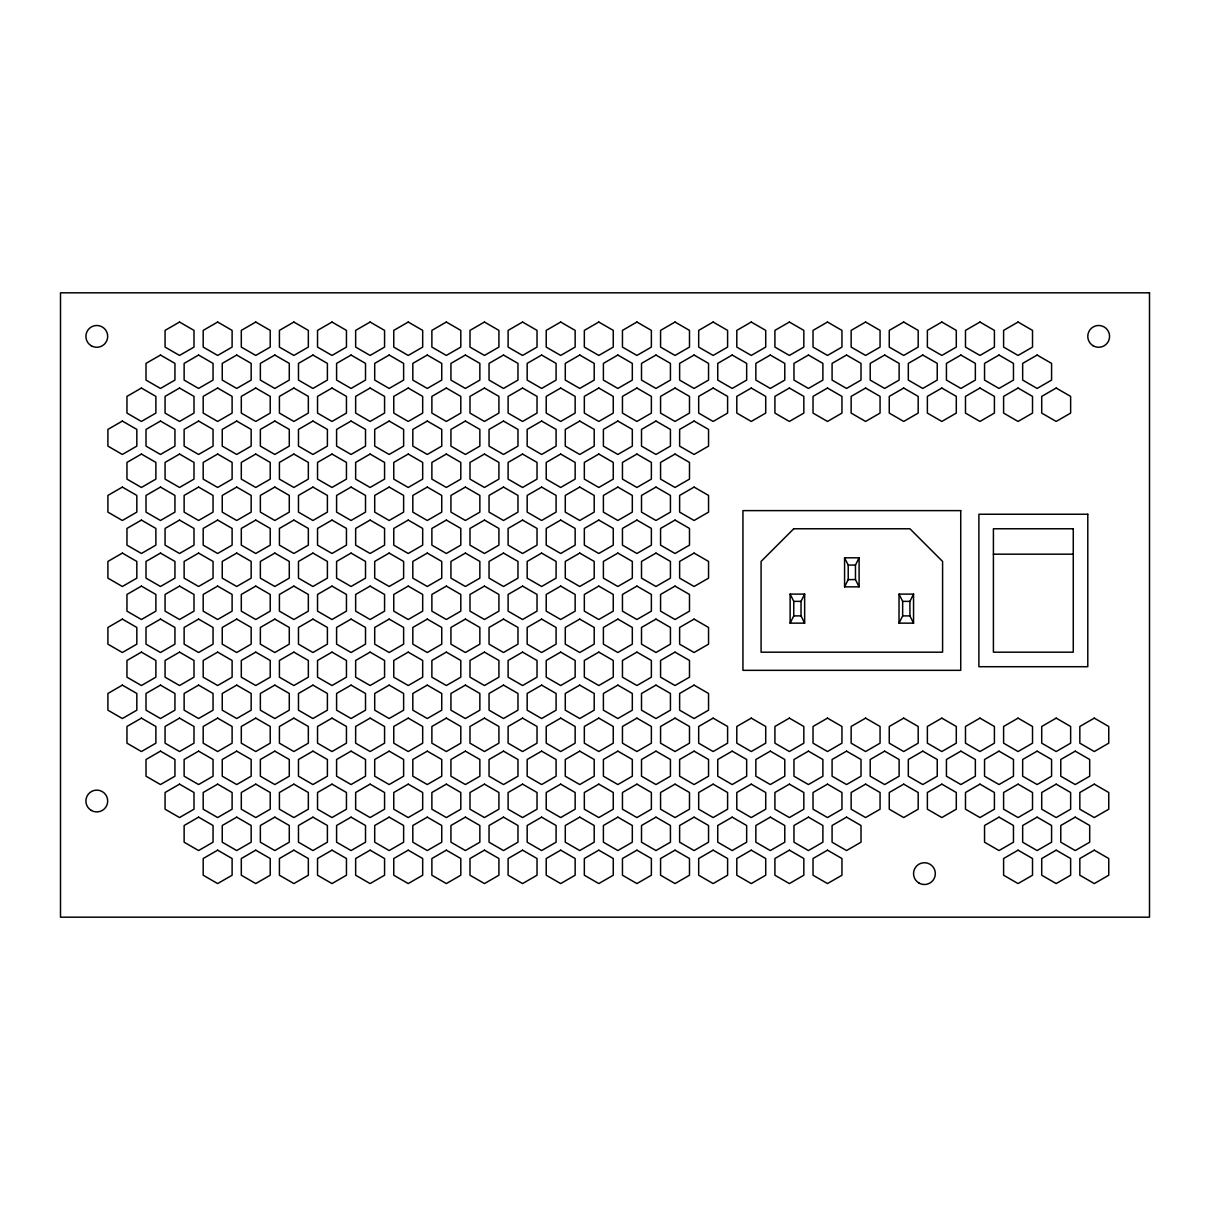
<?xml version="1.0" encoding="UTF-8"?>
<svg xmlns="http://www.w3.org/2000/svg" width="1210" height="1210" viewBox="0 0 1210 1210"><rect width="100%" height="100%" fill="white"/><g stroke="black" fill="none" stroke-linecap="round" stroke-linejoin="round"><path stroke-width="1.5" d="M790.13 623.15L793.76 615.89L793.76 601.37L790.13 594.11L804.65 594.11L804.65 623.15L790.13 623.15L790.13 594.11M804.65 623.15L801.02 615.89L801.02 601.37L804.65 594.11M844.58 586.85L848.21 579.59L848.21 565.07L844.58 557.81L859.1 557.81L859.1 586.85L844.58 586.85L844.58 557.81M859.1 586.85L855.47 579.59L855.47 565.07L859.1 557.81M899.03 623.15L902.66 615.89L902.66 601.37L899.03 594.11L913.55 594.11L913.55 623.15L899.03 623.15L899.03 594.11M913.55 623.15L909.92 615.89L909.92 601.37L913.55 594.11M993.41 554.18L1073.27 554.18M848.21 565.07L855.47 565.07M848.21 579.59L855.47 579.59M793.76 601.37L801.02 601.37M902.66 601.37L909.92 601.37M793.76 615.89L801.02 615.89M902.66 615.89L909.92 615.89M793.76 528.77L761.09 561.44L761.09 652.19L942.59 652.19L942.59 561.44L909.92 528.77L793.76 528.77M179.534 322.041L165.074 330.39L165.074 347.088L179.534 355.438L193.993 347.088L193.993 330.39L179.534 322.041M160.476 355.044L146.017 363.393L146.017 380.091L160.476 388.44L174.936 380.091L174.936 363.393L160.476 355.044M217.649 322.041L203.189 330.39L203.189 347.088L217.649 355.438L232.108 347.088L232.108 330.39L217.649 322.041M141.419 388.047L126.959 396.396L126.959 413.094L141.419 421.443L155.878 413.094L155.878 396.396L141.419 388.047M198.591 355.044L184.132 363.393L184.132 380.091L198.591 388.44L213.051 380.091L213.051 363.393L198.591 355.044M255.764 322.041L241.304 330.39L241.304 347.088L255.764 355.438L270.223 347.088L270.223 330.39L255.764 322.041M122.361 421.065L107.902 429.414L107.902 446.112L122.361 454.461L136.821 446.112L136.821 429.414L122.361 421.065M179.534 388.047L165.074 396.396L165.074 413.094L179.534 421.443L193.993 413.094L193.993 396.396L179.534 388.047M236.706 355.044L222.247 363.393L222.247 380.091L236.706 388.44L251.166 380.091L251.166 363.393L236.706 355.044M293.879 322.041L279.419 330.39L279.419 347.088L293.879 355.438L308.338 347.088L308.338 330.39L293.879 322.041M160.476 421.065L146.017 429.414L146.017 446.112L160.476 454.461L174.936 446.112L174.936 429.414L160.476 421.065M217.649 388.047L203.189 396.396L203.189 413.094L217.649 421.443L232.108 413.094L232.108 396.396L217.649 388.047M274.821 355.044L260.362 363.393L260.362 380.091L274.821 388.44L289.281 380.091L289.281 363.393L274.821 355.044M331.994 322.041L317.534 330.39L317.534 347.088L331.994 355.438L346.453 347.088L346.453 330.39L331.994 322.041M141.419 454.068L126.959 462.417L126.959 479.115L141.419 487.464L155.878 479.115L155.878 462.417L141.419 454.068M198.591 421.065L184.132 429.414L184.132 446.112L198.591 454.461L213.051 446.112L213.051 429.414L198.591 421.065M255.764 388.047L241.304 396.396L241.304 413.094L255.764 421.443L270.223 413.094L270.223 396.396L255.764 388.047M312.936 355.044L298.477 363.393L298.477 380.091L312.936 388.44L327.396 380.091L327.396 363.393L312.936 355.044M370.109 322.041L355.649 330.39L355.649 347.088L370.109 355.438L384.568 347.088L384.568 330.39L370.109 322.041M122.361 487.086L107.902 495.435L107.902 512.133L122.361 520.481L136.821 512.133L136.821 495.435L122.361 487.086M179.534 454.068L165.074 462.417L165.074 479.115L179.534 487.464L193.993 479.115L193.993 462.417L179.534 454.068M236.706 421.065L222.247 429.414L222.247 446.112L236.706 454.461L251.166 446.112L251.166 429.414L236.706 421.065M293.879 388.047L279.419 396.396L279.419 413.094L293.879 421.443L308.338 413.094L308.338 396.396L293.879 388.047M351.051 355.044L336.592 363.393L336.592 380.091L351.051 388.44L365.511 380.091L365.511 363.393L351.051 355.044M408.224 322.041L393.764 330.39L393.764 347.088L408.224 355.438L422.683 347.088L422.683 330.39L408.224 322.041M160.476 487.086L146.017 495.435L146.017 512.133L160.476 520.481L174.936 512.133L174.936 495.435L160.476 487.086M217.649 454.068L203.189 462.417L203.189 479.115L217.649 487.464L232.108 479.115L232.108 462.417L217.649 454.068M274.821 421.065L260.362 429.414L260.362 446.112L274.821 454.461L289.281 446.112L289.281 429.414L274.821 421.065M331.994 388.047L317.534 396.396L317.534 413.094L331.994 421.443L346.453 413.094L346.453 396.396L331.994 388.047M389.166 355.044L374.707 363.393L374.707 380.091L389.166 388.44L403.626 380.091L403.626 363.393L389.166 355.044M446.339 322.041L431.879 330.39L431.879 347.088L446.339 355.438L460.798 347.088L460.798 330.39L446.339 322.041M141.419 520.088L126.959 528.437L126.959 545.135L141.419 553.484L155.878 545.135L155.878 528.437L141.419 520.088M198.591 487.086L184.132 495.435L184.132 512.133L198.591 520.481L213.051 512.133L213.051 495.435L198.591 487.086M255.764 454.068L241.304 462.417L241.304 479.115L255.764 487.464L270.223 479.115L270.223 462.417L255.764 454.068M312.936 421.065L298.477 429.414L298.477 446.112L312.936 454.461L327.396 446.112L327.396 429.414L312.936 421.065M370.109 388.047L355.649 396.396L355.649 413.094L370.109 421.443L384.568 413.094L384.568 396.396L370.109 388.047M427.281 355.044L412.822 363.393L412.822 380.091L427.281 388.44L441.741 380.091L441.741 363.393L427.281 355.044M484.454 322.041L469.994 330.39L469.994 347.088L484.454 355.438L498.913 347.088L498.913 330.39L484.454 322.041M122.361 553.091L107.902 561.44L107.902 578.138L122.361 586.487L136.821 578.138L136.821 561.44L122.361 553.091M179.534 520.088L165.074 528.437L165.074 545.135L179.534 553.484L193.993 545.135L193.993 528.437L179.534 520.088M236.706 487.086L222.247 495.435L222.247 512.133L236.706 520.481L251.166 512.133L251.166 495.435L236.706 487.086M293.879 454.068L279.419 462.417L279.419 479.115L293.879 487.464L308.338 479.115L308.338 462.417L293.879 454.068M351.051 421.065L336.592 429.414L336.592 446.112L351.051 454.461L365.511 446.112L365.511 429.414L351.051 421.065M408.224 388.047L393.764 396.396L393.764 413.094L408.224 421.443L422.683 413.094L422.683 396.396L408.224 388.047M465.396 355.044L450.937 363.393L450.937 380.091L465.396 388.44L479.856 380.091L479.856 363.393L465.396 355.044M522.569 322.041L508.109 330.39L508.109 347.088L522.569 355.438L537.028 347.088L537.028 330.39L522.569 322.041M160.476 553.091L146.017 561.44L146.017 578.138L160.476 586.487L174.936 578.138L174.936 561.44L160.476 553.091M217.649 520.088L203.189 528.437L203.189 545.135L217.649 553.484L232.108 545.135L232.108 528.437L217.649 520.088M274.821 487.086L260.362 495.435L260.362 512.133L274.821 520.481L289.281 512.133L289.281 495.435L274.821 487.086M331.994 454.068L317.534 462.417L317.534 479.115L331.994 487.464L346.453 479.115L346.453 462.417L331.994 454.068M389.166 421.065L374.707 429.414L374.707 446.112L389.166 454.461L403.626 446.112L403.626 429.414L389.166 421.065M446.339 388.047L431.879 396.396L431.879 413.094L446.339 421.443L460.798 413.094L460.798 396.396L446.339 388.047M503.511 355.044L489.052 363.393L489.052 380.091L503.511 388.44L517.971 380.091L517.971 363.393L503.511 355.044M560.684 322.041L546.224 330.39L546.224 347.088L560.684 355.438L575.143 347.088L575.143 330.39L560.684 322.041M141.419 586.109L126.959 594.458L126.959 611.156L141.419 619.505L155.878 611.156L155.878 594.458L141.419 586.109M198.591 553.091L184.132 561.44L184.132 578.138L198.591 586.487L213.051 578.138L213.051 561.44L198.591 553.091M255.764 520.088L241.304 528.437L241.304 545.135L255.764 553.484L270.223 545.135L270.223 528.437L255.764 520.088M312.936 487.086L298.477 495.435L298.477 512.133L312.936 520.481L327.396 512.133L327.396 495.435L312.936 487.086M370.109 454.068L355.649 462.417L355.649 479.115L370.109 487.464L384.568 479.115L384.568 462.417L370.109 454.068M427.281 421.065L412.822 429.414L412.822 446.112L427.281 454.461L441.741 446.112L441.741 429.414L427.281 421.065M484.454 388.047L469.994 396.396L469.994 413.094L484.454 421.443L498.913 413.094L498.913 396.396L484.454 388.047M541.626 355.044L527.167 363.393L527.167 380.091L541.626 388.44L556.086 380.091L556.086 363.393L541.626 355.044M598.799 322.041L584.339 330.39L584.339 347.088L598.799 355.438L613.258 347.088L613.258 330.39L598.799 322.041M122.361 619.112L107.902 627.461L107.902 644.159L122.361 652.508L136.821 644.159L136.821 627.461L122.361 619.112M179.534 586.109L165.074 594.458L165.074 611.156L179.534 619.505L193.993 611.156L193.993 594.458L179.534 586.109M236.706 553.091L222.247 561.44L222.247 578.138L236.706 586.487L251.166 578.138L251.166 561.44L236.706 553.091M293.879 520.088L279.419 528.437L279.419 545.135L293.879 553.484L308.338 545.135L308.338 528.437L293.879 520.088M351.051 487.086L336.592 495.435L336.592 512.133L351.051 520.481L365.511 512.133L365.511 495.435L351.051 487.086M408.224 454.068L393.764 462.417L393.764 479.115L408.224 487.464L422.683 479.115L422.683 462.417L408.224 454.068M465.396 421.065L450.937 429.414L450.937 446.112L465.396 454.461L479.856 446.112L479.856 429.414L465.396 421.065M522.569 388.047L508.109 396.396L508.109 413.094L522.569 421.443L537.028 413.094L537.028 396.396L522.569 388.047M579.741 355.044L565.282 363.393L565.282 380.091L579.741 388.44L594.201 380.091L594.201 363.393L579.741 355.044M636.914 322.041L622.454 330.39L622.454 347.088L636.914 355.438L651.373 347.088L651.373 330.39L636.914 322.041M160.476 619.112L146.017 627.461L146.017 644.159L160.476 652.508L174.936 644.159L174.936 627.461L160.476 619.112M217.649 586.109L203.189 594.458L203.189 611.156L217.649 619.505L232.108 611.156L232.108 594.458L217.649 586.109M274.821 553.091L260.362 561.44L260.362 578.138L274.821 586.487L289.281 578.138L289.281 561.44L274.821 553.091M331.994 520.088L317.534 528.437L317.534 545.135L331.994 553.484L346.453 545.135L346.453 528.437L331.994 520.088M389.166 487.086L374.707 495.435L374.707 512.133L389.166 520.481L403.626 512.133L403.626 495.435L389.166 487.086M446.339 454.068L431.879 462.417L431.879 479.115L446.339 487.464L460.798 479.115L460.798 462.417L446.339 454.068M503.511 421.065L489.052 429.414L489.052 446.112L503.511 454.461L517.971 446.112L517.971 429.414L503.511 421.065M560.684 388.047L546.224 396.396L546.224 413.094L560.684 421.443L575.143 413.094L575.143 396.396L560.684 388.047M617.856 355.044L603.397 363.393L603.397 380.091L617.856 388.44L632.316 380.091L632.316 363.393L617.856 355.044M675.029 322.041L660.569 330.39L660.569 347.088L675.029 355.438L689.488 347.088L689.488 330.39L675.029 322.041M141.419 652.13L126.959 660.478L126.959 677.177L141.419 685.525L155.878 677.177L155.878 660.478L141.419 652.13M198.591 619.112L184.132 627.461L184.132 644.159L198.591 652.508L213.051 644.159L213.051 627.461L198.591 619.112M255.764 586.109L241.304 594.458L241.304 611.156L255.764 619.505L270.223 611.156L270.223 594.458L255.764 586.109M312.936 553.091L298.477 561.44L298.477 578.138L312.936 586.487L327.396 578.138L327.396 561.44L312.936 553.091M370.109 520.088L355.649 528.437L355.649 545.135L370.109 553.484L384.568 545.135L384.568 528.437L370.109 520.088M427.281 487.086L412.822 495.435L412.822 512.133L427.281 520.481L441.741 512.133L441.741 495.435L427.281 487.086M484.454 454.068L469.994 462.417L469.994 479.115L484.454 487.464L498.913 479.115L498.913 462.417L484.454 454.068M541.626 421.065L527.167 429.414L527.167 446.112L541.626 454.461L556.086 446.112L556.086 429.414L541.626 421.065M598.799 388.047L584.339 396.396L584.339 413.094L598.799 421.443L613.258 413.094L613.258 396.396L598.799 388.047M655.971 355.044L641.512 363.393L641.512 380.091L655.971 388.44L670.431 380.091L670.431 363.393L655.971 355.044M713.144 322.041L698.684 330.39L698.684 347.088L713.144 355.438L727.603 347.088L727.603 330.39L713.144 322.041M122.361 685.132L107.902 693.481L107.902 710.179L122.361 718.528L136.821 710.179L136.821 693.481L122.361 685.132M179.534 652.13L165.074 660.478L165.074 677.177L179.534 685.525L193.993 677.177L193.993 660.478L179.534 652.13M236.706 619.112L222.247 627.461L222.247 644.159L236.706 652.508L251.166 644.159L251.166 627.461L236.706 619.112M293.879 586.109L279.419 594.458L279.419 611.156L293.879 619.505L308.338 611.156L308.338 594.458L293.879 586.109M351.051 553.091L336.592 561.44L336.592 578.138L351.051 586.487L365.511 578.138L365.511 561.44L351.051 553.091M408.224 520.088L393.764 528.437L393.764 545.135L408.224 553.484L422.683 545.135L422.683 528.437L408.224 520.088M465.396 487.086L450.937 495.435L450.937 512.133L465.396 520.481L479.856 512.133L479.856 495.435L465.396 487.086M522.569 454.068L508.109 462.417L508.109 479.115L522.569 487.464L537.028 479.115L537.028 462.417L522.569 454.068M579.741 421.065L565.282 429.414L565.282 446.112L579.741 454.461L594.201 446.112L594.201 429.414L579.741 421.065M636.914 388.047L622.454 396.396L622.454 413.094L636.914 421.443L651.373 413.094L651.373 396.396L636.914 388.047M694.086 355.044L679.627 363.393L679.627 380.091L694.086 388.44L708.546 380.091L708.546 363.393L694.086 355.044M751.259 322.041L736.799 330.39L736.799 347.088L751.259 355.438L765.718 347.088L765.718 330.39L751.259 322.041M160.476 685.132L146.017 693.481L146.017 710.179L160.476 718.528L174.936 710.179L174.936 693.481L160.476 685.132M217.649 652.13L203.189 660.478L203.189 677.177L217.649 685.525L232.108 677.177L232.108 660.478L217.649 652.13M274.821 619.112L260.362 627.461L260.362 644.159L274.821 652.508L289.281 644.159L289.281 627.461L274.821 619.112M331.994 586.109L317.534 594.458L317.534 611.156L331.994 619.505L346.453 611.156L346.453 594.458L331.994 586.109M389.166 553.091L374.707 561.44L374.707 578.138L389.166 586.487L403.626 578.138L403.626 561.44L389.166 553.091M446.339 520.088L431.879 528.437L431.879 545.135L446.339 553.484L460.798 545.135L460.798 528.437L446.339 520.088M503.511 487.086L489.052 495.435L489.052 512.133L503.511 520.481L517.971 512.133L517.971 495.435L503.511 487.086M560.684 454.068L546.224 462.417L546.224 479.115L560.684 487.464L575.143 479.115L575.143 462.417L560.684 454.068M617.856 421.065L603.397 429.414L603.397 446.112L617.856 454.461L632.316 446.112L632.316 429.414L617.856 421.065M675.029 388.047L660.569 396.396L660.569 413.094L675.029 421.443L689.488 413.094L689.488 396.396L675.029 388.047M732.201 355.044L717.742 363.393L717.742 380.091L732.201 388.44L746.661 380.091L746.661 363.393L732.201 355.044M789.374 322.041L774.914 330.39L774.914 347.088L789.374 355.438L803.833 347.088L803.833 330.39L789.374 322.041M141.419 718.135L126.959 726.484L126.959 743.182L141.419 751.531L155.878 743.182L155.878 726.484L141.419 718.135M198.591 685.132L184.132 693.481L184.132 710.179L198.591 718.528L213.051 710.179L213.051 693.481L198.591 685.132M255.764 652.13L241.304 660.478L241.304 677.177L255.764 685.525L270.223 677.177L270.223 660.478L255.764 652.13M312.936 619.112L298.477 627.461L298.477 644.159L312.936 652.508L327.396 644.159L327.396 627.461L312.936 619.112M370.109 586.109L355.649 594.458L355.649 611.156L370.109 619.505L384.568 611.156L384.568 594.458L370.109 586.109M427.281 553.091L412.822 561.44L412.822 578.138L427.281 586.487L441.741 578.138L441.741 561.44L427.281 553.091M484.454 520.088L469.994 528.437L469.994 545.135L484.454 553.484L498.913 545.135L498.913 528.437L484.454 520.088M541.626 487.086L527.167 495.435L527.167 512.133L541.626 520.481L556.086 512.133L556.086 495.435L541.626 487.086M598.799 454.068L584.339 462.417L584.339 479.115L598.799 487.464L613.258 479.115L613.258 462.417L598.799 454.068M655.971 421.065L641.512 429.414L641.512 446.112L655.971 454.461L670.431 446.112L670.431 429.414L655.971 421.065M713.144 388.047L698.684 396.396L698.684 413.094L713.144 421.443L727.603 413.094L727.603 396.396L713.144 388.047M770.316 355.044L755.857 363.393L755.857 380.091L770.316 388.44L784.776 380.091L784.776 363.393L770.316 355.044M827.489 322.041L813.029 330.39L813.029 347.088L827.489 355.438L841.948 347.088L841.948 330.39L827.489 322.041M179.534 718.135L165.074 726.484L165.074 743.182L179.534 751.531L193.993 743.182L193.993 726.484L179.534 718.135M236.706 685.132L222.247 693.481L222.247 710.179L236.706 718.528L251.166 710.179L251.166 693.481L236.706 685.132M293.879 652.13L279.419 660.478L279.419 677.177L293.879 685.525L308.338 677.177L308.338 660.478L293.879 652.13M351.051 619.112L336.592 627.461L336.592 644.159L351.051 652.508L365.511 644.159L365.511 627.461L351.051 619.112M408.224 586.109L393.764 594.458L393.764 611.156L408.224 619.505L422.683 611.156L422.683 594.458L408.224 586.109M465.396 553.091L450.937 561.44L450.937 578.138L465.396 586.487L479.856 578.138L479.856 561.44L465.396 553.091M522.569 520.088L508.109 528.437L508.109 545.135L522.569 553.484L537.028 545.135L537.028 528.437L522.569 520.088M579.741 487.086L565.282 495.435L565.282 512.133L579.741 520.481L594.201 512.133L594.201 495.435L579.741 487.086M636.914 454.068L622.454 462.417L622.454 479.115L636.914 487.464L651.373 479.115L651.373 462.417L636.914 454.068M694.086 421.065L679.627 429.414L679.627 446.112L694.086 454.461L708.546 446.112L708.546 429.414L694.086 421.065M751.259 388.047L736.799 396.396L736.799 413.094L751.259 421.443L765.718 413.094L765.718 396.396L751.259 388.047M808.431 355.044L793.972 363.393L793.972 380.091L808.431 388.44L822.891 380.091L822.891 363.393L808.431 355.044M865.604 322.041L851.144 330.39L851.144 347.088L865.604 355.438L880.063 347.088L880.063 330.39L865.604 322.041M160.476 751.153L146.017 759.502L146.017 776.2L160.476 784.549L174.936 776.2L174.936 759.502L160.476 751.153M217.649 718.135L203.189 726.484L203.189 743.182L217.649 751.531L232.108 743.182L232.108 726.484L217.649 718.135M274.821 685.132L260.362 693.481L260.362 710.179L274.821 718.528L289.281 710.179L289.281 693.481L274.821 685.132M331.994 652.13L317.534 660.478L317.534 677.177L331.994 685.525L346.453 677.177L346.453 660.478L331.994 652.13M389.166 619.112L374.707 627.461L374.707 644.159L389.166 652.508L403.626 644.159L403.626 627.461L389.166 619.112M446.339 586.109L431.879 594.458L431.879 611.156L446.339 619.505L460.798 611.156L460.798 594.458L446.339 586.109M503.511 553.091L489.052 561.44L489.052 578.138L503.511 586.487L517.971 578.138L517.971 561.44L503.511 553.091M560.684 520.088L546.224 528.437L546.224 545.135L560.684 553.484L575.143 545.135L575.143 528.437L560.684 520.088M617.856 487.086L603.397 495.435L603.397 512.133L617.856 520.481L632.316 512.133L632.316 495.435L617.856 487.086M675.029 454.068L660.569 462.417L660.569 479.115L675.029 487.464L689.488 479.115L689.488 462.417L675.029 454.068M789.374 388.047L774.914 396.396L774.914 413.094L789.374 421.443L803.833 413.094L803.833 396.396L789.374 388.047M846.546 355.044L832.087 363.393L832.087 380.091L846.546 388.44L861.006 380.091L861.006 363.393L846.546 355.044M903.719 322.041L889.259 330.39L889.259 347.088L903.719 355.438L918.178 347.088L918.178 330.39L903.719 322.041M198.591 751.153L184.132 759.502L184.132 776.2L198.591 784.549L213.051 776.2L213.051 759.502L198.591 751.153M255.764 718.135L241.304 726.484L241.304 743.182L255.764 751.531L270.223 743.182L270.223 726.484L255.764 718.135M312.936 685.132L298.477 693.481L298.477 710.179L312.936 718.528L327.396 710.179L327.396 693.481L312.936 685.132M370.109 652.13L355.649 660.478L355.649 677.177L370.109 685.525L384.568 677.177L384.568 660.478L370.109 652.13M427.281 619.112L412.822 627.461L412.822 644.159L427.281 652.508L441.741 644.159L441.741 627.461L427.281 619.112M484.454 586.109L469.994 594.458L469.994 611.156L484.454 619.505L498.913 611.156L498.913 594.458L484.454 586.109M541.626 553.091L527.167 561.44L527.167 578.138L541.626 586.487L556.086 578.138L556.086 561.44L541.626 553.091M598.799 520.088L584.339 528.437L584.339 545.135L598.799 553.484L613.258 545.135L613.258 528.437L598.799 520.088M655.971 487.086L641.512 495.435L641.512 512.133L655.971 520.481L670.431 512.133L670.431 495.435L655.971 487.086M827.489 388.047L813.029 396.396L813.029 413.094L827.489 421.443L841.948 413.094L841.948 396.396L827.489 388.047M884.661 355.044L870.202 363.393L870.202 380.091L884.661 388.44L899.121 380.091L899.121 363.393L884.661 355.044M941.834 322.041L927.374 330.39L927.374 347.088L941.834 355.438L956.293 347.088L956.293 330.39L941.834 322.041M179.534 784.156L165.074 792.505L165.074 809.203L179.534 817.552L193.993 809.203L193.993 792.505L179.534 784.156M236.706 751.153L222.247 759.502L222.247 776.2L236.706 784.549L251.166 776.2L251.166 759.502L236.706 751.153M293.879 718.135L279.419 726.484L279.419 743.182L293.879 751.531L308.338 743.182L308.338 726.484L293.879 718.135M351.051 685.132L336.592 693.481L336.592 710.179L351.051 718.528L365.511 710.179L365.511 693.481L351.051 685.132M408.224 652.13L393.764 660.478L393.764 677.177L408.224 685.525L422.683 677.177L422.683 660.478L408.224 652.13M465.396 619.112L450.937 627.461L450.937 644.159L465.396 652.508L479.856 644.159L479.856 627.461L465.396 619.112M522.569 586.109L508.109 594.458L508.109 611.156L522.569 619.505L537.028 611.156L537.028 594.458L522.569 586.109M579.741 553.091L565.282 561.44L565.282 578.138L579.741 586.487L594.201 578.138L594.201 561.44L579.741 553.091M636.914 520.088L622.454 528.437L622.454 545.135L636.914 553.484L651.373 545.135L651.373 528.437L636.914 520.088M694.086 487.086L679.627 495.435L679.627 512.133L694.086 520.481L708.546 512.133L708.546 495.435L694.086 487.086M865.604 388.047L851.144 396.396L851.144 413.094L865.604 421.443L880.063 413.094L880.063 396.396L865.604 388.047M922.776 355.044L908.317 363.393L908.317 380.091L922.776 388.44L937.236 380.091L937.236 363.393L922.776 355.044M979.949 322.041L965.489 330.39L965.489 347.088L979.949 355.438L994.408 347.088L994.408 330.39L979.949 322.041M217.649 784.156L203.189 792.505L203.189 809.203L217.649 817.552L232.108 809.203L232.108 792.505L217.649 784.156M274.821 751.153L260.362 759.502L260.362 776.2L274.821 784.549L289.281 776.2L289.281 759.502L274.821 751.153M331.994 718.135L317.534 726.484L317.534 743.182L331.994 751.531L346.453 743.182L346.453 726.484L331.994 718.135M389.166 685.132L374.707 693.481L374.707 710.179L389.166 718.528L403.626 710.179L403.626 693.481L389.166 685.132M446.339 652.13L431.879 660.478L431.879 677.177L446.339 685.525L460.798 677.177L460.798 660.478L446.339 652.13M503.511 619.112L489.052 627.461L489.052 644.159L503.511 652.508L517.971 644.159L517.971 627.461L503.511 619.112M560.684 586.109L546.224 594.458L546.224 611.156L560.684 619.505L575.143 611.156L575.143 594.458L560.684 586.109M617.856 553.091L603.397 561.44L603.397 578.138L617.856 586.487L632.316 578.138L632.316 561.44L617.856 553.091M675.029 520.088L660.569 528.437L660.569 545.135L675.029 553.484L689.488 545.135L689.488 528.437L675.029 520.088M903.719 388.047L889.259 396.396L889.259 413.094L903.719 421.443L918.178 413.094L918.178 396.396L903.719 388.047M960.891 355.044L946.432 363.393L946.432 380.091L960.891 388.44L975.351 380.091L975.351 363.393L960.891 355.044M1018.064 322.041L1003.604 330.39L1003.604 347.088L1018.064 355.438L1032.523 347.088L1032.523 330.39L1018.064 322.041M198.591 817.158L184.132 825.507L184.132 842.205L198.591 850.554L213.051 842.205L213.051 825.507L198.591 817.158M255.764 784.156L241.304 792.505L241.304 809.203L255.764 817.552L270.223 809.203L270.223 792.505L255.764 784.156M312.936 751.153L298.477 759.502L298.477 776.2L312.936 784.549L327.396 776.2L327.396 759.502L312.936 751.153M370.109 718.135L355.649 726.484L355.649 743.182L370.109 751.531L384.568 743.182L384.568 726.484L370.109 718.135M427.281 685.132L412.822 693.481L412.822 710.179L427.281 718.528L441.741 710.179L441.741 693.481L427.281 685.132M484.454 652.13L469.994 660.478L469.994 677.177L484.454 685.525L498.913 677.177L498.913 660.478L484.454 652.13M541.626 619.112L527.167 627.461L527.167 644.159L541.626 652.508L556.086 644.159L556.086 627.461L541.626 619.112M598.799 586.109L584.339 594.458L584.339 611.156L598.799 619.505L613.258 611.156L613.258 594.458L598.799 586.109M655.971 553.091L641.512 561.44L641.512 578.138L655.971 586.487L670.431 578.138L670.431 561.44L655.971 553.091M941.834 388.047L927.374 396.396L927.374 413.094L941.834 421.443L956.293 413.094L956.293 396.396L941.834 388.047M999.006 355.044L984.547 363.393L984.547 380.091L999.006 388.44L1013.466 380.091L1013.466 363.393L999.006 355.044M236.706 817.158L222.247 825.507L222.247 842.205L236.706 850.554L251.166 842.205L251.166 825.507L236.706 817.158M293.879 784.156L279.419 792.505L279.419 809.203L293.879 817.552L308.338 809.203L308.338 792.505L293.879 784.156M351.051 751.153L336.592 759.502L336.592 776.2L351.051 784.549L365.511 776.2L365.511 759.502L351.051 751.153M408.224 718.135L393.764 726.484L393.764 743.182L408.224 751.531L422.683 743.182L422.683 726.484L408.224 718.135M465.396 685.132L450.937 693.481L450.937 710.179L465.396 718.528L479.856 710.179L479.856 693.481L465.396 685.132M522.569 652.13L508.109 660.478L508.109 677.177L522.569 685.525L537.028 677.177L537.028 660.478L522.569 652.13M579.741 619.112L565.282 627.461L565.282 644.159L579.741 652.508L594.201 644.159L594.201 627.461L579.741 619.112M636.914 586.109L622.454 594.458L622.454 611.156L636.914 619.505L651.373 611.156L651.373 594.458L636.914 586.109M694.086 553.091L679.627 561.44L679.627 578.138L694.086 586.487L708.546 578.138L708.546 561.44L694.086 553.091M979.949 388.047L965.489 396.396L965.489 413.094L979.949 421.443L994.408 413.094L994.408 396.396L979.949 388.047M1037.121 355.044L1022.662 363.393L1022.662 380.091L1037.121 388.44L1051.581 380.091L1051.581 363.393L1037.121 355.044M217.649 850.176L203.189 858.525L203.189 875.223L217.649 883.572L232.108 875.223L232.108 858.525L217.649 850.176M274.821 817.158L260.362 825.507L260.362 842.205L274.821 850.554L289.281 842.205L289.281 825.507L274.821 817.158M331.994 784.156L317.534 792.505L317.534 809.203L331.994 817.552L346.453 809.203L346.453 792.505L331.994 784.156M389.166 751.153L374.707 759.502L374.707 776.2L389.166 784.549L403.626 776.2L403.626 759.502L389.166 751.153M446.339 718.135L431.879 726.484L431.879 743.182L446.339 751.531L460.798 743.182L460.798 726.484L446.339 718.135M503.511 685.132L489.052 693.481L489.052 710.179L503.511 718.528L517.971 710.179L517.971 693.481L503.511 685.132M560.684 652.13L546.224 660.478L546.224 677.177L560.684 685.525L575.143 677.177L575.143 660.478L560.684 652.13M617.856 619.112L603.397 627.461L603.397 644.159L617.856 652.508L632.316 644.159L632.316 627.461L617.856 619.112M675.029 586.109L660.569 594.458L660.569 611.156L675.029 619.505L689.488 611.156L689.488 594.458L675.029 586.109M1018.064 388.047L1003.604 396.396L1003.604 413.094L1018.064 421.443L1032.523 413.094L1032.523 396.396L1018.064 388.047M255.764 850.176L241.304 858.525L241.304 875.223L255.764 883.572L270.223 875.223L270.223 858.525L255.764 850.176M312.936 817.158L298.477 825.507L298.477 842.205L312.936 850.554L327.396 842.205L327.396 825.507L312.936 817.158M370.109 784.156L355.649 792.505L355.649 809.203L370.109 817.552L384.568 809.203L384.568 792.505L370.109 784.156M427.281 751.153L412.822 759.502L412.822 776.2L427.281 784.549L441.741 776.2L441.741 759.502L427.281 751.153M484.454 718.135L469.994 726.484L469.994 743.182L484.454 751.531L498.913 743.182L498.913 726.484L484.454 718.135M541.626 685.132L527.167 693.481L527.167 710.179L541.626 718.528L556.086 710.179L556.086 693.481L541.626 685.132M598.799 652.13L584.339 660.478L584.339 677.177L598.799 685.525L613.258 677.177L613.258 660.478L598.799 652.13M655.971 619.112L641.512 627.461L641.512 644.159L655.971 652.508L670.431 644.159L670.431 627.461L655.971 619.112M1056.179 388.047L1041.719 396.396L1041.719 413.094L1056.179 421.443L1070.638 413.094L1070.638 396.396L1056.179 388.047M293.879 850.176L279.419 858.525L279.419 875.223L293.879 883.572L308.338 875.223L308.338 858.525L293.879 850.176M351.051 817.158L336.592 825.507L336.592 842.205L351.051 850.554L365.511 842.205L365.511 825.507L351.051 817.158M408.224 784.156L393.764 792.505L393.764 809.203L408.224 817.552L422.683 809.203L422.683 792.505L408.224 784.156M465.396 751.153L450.937 759.502L450.937 776.2L465.396 784.549L479.856 776.2L479.856 759.502L465.396 751.153M522.569 718.135L508.109 726.484L508.109 743.182L522.569 751.531L537.028 743.182L537.028 726.484L522.569 718.135M579.741 685.132L565.282 693.481L565.282 710.179L579.741 718.528L594.201 710.179L594.201 693.481L579.741 685.132M636.914 652.13L622.454 660.478L622.454 677.177L636.914 685.525L651.373 677.177L651.373 660.478L636.914 652.13M694.086 619.112L679.627 627.461L679.627 644.159L694.086 652.508L708.546 644.159L708.546 627.461L694.086 619.112M331.994 850.176L317.534 858.525L317.534 875.223L331.994 883.572L346.453 875.223L346.453 858.525L331.994 850.176M389.166 817.158L374.707 825.507L374.707 842.205L389.166 850.554L403.626 842.205L403.626 825.507L389.166 817.158M446.339 784.156L431.879 792.505L431.879 809.203L446.339 817.552L460.798 809.203L460.798 792.505L446.339 784.156M503.511 751.153L489.052 759.502L489.052 776.2L503.511 784.549L517.971 776.2L517.971 759.502L503.511 751.153M560.684 718.135L546.224 726.484L546.224 743.182L560.684 751.531L575.143 743.182L575.143 726.484L560.684 718.135M617.856 685.132L603.397 693.481L603.397 710.179L617.856 718.528L632.316 710.179L632.316 693.481L617.856 685.132M675.029 652.13L660.569 660.478L660.569 677.177L675.029 685.525L689.488 677.177L689.488 660.478L675.029 652.13M370.109 850.176L355.649 858.525L355.649 875.223L370.109 883.572L384.568 875.223L384.568 858.525L370.109 850.176M427.281 817.158L412.822 825.507L412.822 842.205L427.281 850.554L441.741 842.205L441.741 825.507L427.281 817.158M484.454 784.156L469.994 792.505L469.994 809.203L484.454 817.552L498.913 809.203L498.913 792.505L484.454 784.156M541.626 751.153L527.167 759.502L527.167 776.2L541.626 784.549L556.086 776.2L556.086 759.502L541.626 751.153M598.799 718.135L584.339 726.484L584.339 743.182L598.799 751.531L613.258 743.182L613.258 726.484L598.799 718.135M655.971 685.132L641.512 693.481L641.512 710.179L655.971 718.528L670.431 710.179L670.431 693.481L655.971 685.132M408.224 850.176L393.764 858.525L393.764 875.223L408.224 883.572L422.683 875.223L422.683 858.525L408.224 850.176M465.396 817.158L450.937 825.507L450.937 842.205L465.396 850.554L479.856 842.205L479.856 825.507L465.396 817.158M522.569 784.156L508.109 792.505L508.109 809.203L522.569 817.552L537.028 809.203L537.028 792.505L522.569 784.156M579.741 751.153L565.282 759.502L565.282 776.2L579.741 784.549L594.201 776.2L594.201 759.502L579.741 751.153M636.914 718.135L622.454 726.484L622.454 743.182L636.914 751.531L651.373 743.182L651.373 726.484L636.914 718.135M694.086 685.132L679.627 693.481L679.627 710.179L694.086 718.528L708.546 710.179L708.546 693.481L694.086 685.132M446.339 850.176L431.879 858.525L431.879 875.223L446.339 883.572L460.798 875.223L460.798 858.525L446.339 850.176M503.511 817.158L489.052 825.507L489.052 842.205L503.511 850.554L517.971 842.205L517.971 825.507L503.511 817.158M560.684 784.156L546.224 792.505L546.224 809.203L560.684 817.552L575.143 809.203L575.143 792.505L560.684 784.156M617.856 751.153L603.397 759.502L603.397 776.2L617.856 784.549L632.316 776.2L632.316 759.502L617.856 751.153M675.029 718.135L660.569 726.484L660.569 743.182L675.029 751.531L689.488 743.182L689.488 726.484L675.029 718.135M484.454 850.176L469.994 858.525L469.994 875.223L484.454 883.572L498.913 875.223L498.913 858.525L484.454 850.176M541.626 817.158L527.167 825.507L527.167 842.205L541.626 850.554L556.086 842.205L556.086 825.507L541.626 817.158M598.799 784.156L584.339 792.505L584.339 809.203L598.799 817.552L613.258 809.203L613.258 792.505L598.799 784.156M655.971 751.153L641.512 759.502L641.512 776.2L655.971 784.549L670.431 776.2L670.431 759.502L655.971 751.153M713.144 718.135L698.684 726.484L698.684 743.182L713.144 751.531L727.603 743.182L727.603 726.484L713.144 718.135M522.569 850.176L508.109 858.525L508.109 875.223L522.569 883.572L537.028 875.223L537.028 858.525L522.569 850.176M579.741 817.158L565.282 825.507L565.282 842.205L579.741 850.554L594.201 842.205L594.201 825.507L579.741 817.158M636.914 784.156L622.454 792.505L622.454 809.203L636.914 817.552L651.373 809.203L651.373 792.505L636.914 784.156M694.086 751.153L679.627 759.502L679.627 776.2L694.086 784.549L708.546 776.2L708.546 759.502L694.086 751.153M751.259 718.135L736.799 726.484L736.799 743.182L751.259 751.531L765.718 743.182L765.718 726.484L751.259 718.135M560.684 850.176L546.224 858.525L546.224 875.223L560.684 883.572L575.143 875.223L575.143 858.525L560.684 850.176M617.856 817.158L603.397 825.507L603.397 842.205L617.856 850.554L632.316 842.205L632.316 825.507L617.856 817.158M675.029 784.156L660.569 792.505L660.569 809.203L675.029 817.552L689.488 809.203L689.488 792.505L675.029 784.156M732.201 751.153L717.742 759.502L717.742 776.2L732.201 784.549L746.661 776.2L746.661 759.502L732.201 751.153M789.374 718.135L774.914 726.484L774.914 743.182L789.374 751.531L803.833 743.182L803.833 726.484L789.374 718.135M598.799 850.176L584.339 858.525L584.339 875.223L598.799 883.572L613.258 875.223L613.258 858.525L598.799 850.176M655.971 817.158L641.512 825.507L641.512 842.205L655.971 850.554L670.431 842.205L670.431 825.507L655.971 817.158M713.144 784.156L698.684 792.505L698.684 809.203L713.144 817.552L727.603 809.203L727.603 792.505L713.144 784.156M770.316 751.153L755.857 759.502L755.857 776.2L770.316 784.549L784.776 776.2L784.776 759.502L770.316 751.153M827.489 718.135L813.029 726.484L813.029 743.182L827.489 751.531L841.948 743.182L841.948 726.484L827.489 718.135M636.914 850.176L622.454 858.525L622.454 875.223L636.914 883.572L651.373 875.223L651.373 858.525L636.914 850.176M694.086 817.158L679.627 825.507L679.627 842.205L694.086 850.554L708.546 842.205L708.546 825.507L694.086 817.158M751.259 784.156L736.799 792.505L736.799 809.203L751.259 817.552L765.718 809.203L765.718 792.505L751.259 784.156M808.431 751.153L793.972 759.502L793.972 776.2L808.431 784.549L822.891 776.2L822.891 759.502L808.431 751.153M865.604 718.135L851.144 726.484L851.144 743.182L865.604 751.531L880.063 743.182L880.063 726.484L865.604 718.135M675.029 850.176L660.569 858.525L660.569 875.223L675.029 883.572L689.488 875.223L689.488 858.525L675.029 850.176M732.201 817.158L717.742 825.507L717.742 842.205L732.201 850.554L746.661 842.205L746.661 825.507L732.201 817.158M789.374 784.156L774.914 792.505L774.914 809.203L789.374 817.552L803.833 809.203L803.833 792.505L789.374 784.156M846.546 751.153L832.087 759.502L832.087 776.2L846.546 784.549L861.006 776.2L861.006 759.502L846.546 751.153M903.719 718.135L889.259 726.484L889.259 743.182L903.719 751.531L918.178 743.182L918.178 726.484L903.719 718.135M713.144 850.176L698.684 858.525L698.684 875.223L713.144 883.572L727.603 875.223L727.603 858.525L713.144 850.176M770.316 817.158L755.857 825.507L755.857 842.205L770.316 850.554L784.776 842.205L784.776 825.507L770.316 817.158M827.489 784.156L813.029 792.505L813.029 809.203L827.489 817.552L841.948 809.203L841.948 792.505L827.489 784.156M884.661 751.153L870.202 759.502L870.202 776.2L884.661 784.549L899.121 776.2L899.121 759.502L884.661 751.153M941.834 718.135L927.374 726.484L927.374 743.182L941.834 751.531L956.293 743.182L956.293 726.484L941.834 718.135M751.259 850.176L736.799 858.525L736.799 875.223L751.259 883.572L765.718 875.223L765.718 858.525L751.259 850.176M808.431 817.158L793.972 825.507L793.972 842.205L808.431 850.554L822.891 842.205L822.891 825.507L808.431 817.158M865.604 784.156L851.144 792.505L851.144 809.203L865.604 817.552L880.063 809.203L880.063 792.505L865.604 784.156M922.776 751.153L908.317 759.502L908.317 776.2L922.776 784.549L937.236 776.2L937.236 759.502L922.776 751.153M979.949 718.135L965.489 726.484L965.489 743.182L979.949 751.531L994.408 743.182L994.408 726.484L979.949 718.135M789.374 850.176L774.914 858.525L774.914 875.223L789.374 883.572L803.833 875.223L803.833 858.525L789.374 850.176M846.546 817.158L832.087 825.507L832.087 842.205L846.546 850.554L861.006 842.205L861.006 825.507L846.546 817.158M903.719 784.156L889.259 792.505L889.259 809.203L903.719 817.552L918.178 809.203L918.178 792.505L903.719 784.156M960.891 751.153L946.432 759.502L946.432 776.2L960.891 784.549L975.351 776.2L975.351 759.502L960.891 751.153M1018.064 718.135L1003.604 726.484L1003.604 743.182L1018.064 751.531L1032.523 743.182L1032.523 726.484L1018.064 718.135M827.489 850.176L813.029 858.525L813.029 875.223L827.489 883.572L841.948 875.223L841.948 858.525L827.489 850.176M941.834 784.156L927.374 792.505L927.374 809.203L941.834 817.552L956.293 809.203L956.293 792.505L941.834 784.156M999.006 751.153L984.547 759.502L984.547 776.2L999.006 784.549L1013.466 776.2L1013.466 759.502L999.006 751.153M1056.179 718.135L1041.719 726.484L1041.719 743.182L1056.179 751.531L1070.638 743.182L1070.638 726.484L1056.179 718.135M979.949 784.156L965.489 792.505L965.489 809.203L979.949 817.552L994.408 809.203L994.408 792.505L979.949 784.156M1037.121 751.153L1022.662 759.502L1022.662 776.2L1037.121 784.549L1051.581 776.2L1051.581 759.502L1037.121 751.153M1094.294 718.135L1079.834 726.484L1079.834 743.182L1094.294 751.531L1108.753 743.182L1108.753 726.484L1094.294 718.135M1018.064 784.156L1003.604 792.505L1003.604 809.203L1018.064 817.552L1032.523 809.203L1032.523 792.505L1018.064 784.156M1075.236 751.153L1060.777 759.502L1060.777 776.2L1075.236 784.549L1089.696 776.2L1089.696 759.502L1075.236 751.153M999.006 817.158L984.547 825.507L984.547 842.205L999.006 850.554L1013.466 842.205L1013.466 825.507L999.006 817.158M1056.179 784.156L1041.719 792.505L1041.719 809.203L1056.179 817.552L1070.638 809.203L1070.638 792.505L1056.179 784.156M1037.121 817.158L1022.662 825.507L1022.662 842.205L1037.121 850.554L1051.581 842.205L1051.581 825.507L1037.121 817.158M1094.294 784.156L1079.834 792.505L1079.834 809.203L1094.294 817.552L1108.753 809.203L1108.753 792.505L1094.294 784.156M1018.064 850.176L1003.604 858.525L1003.604 875.223L1018.064 883.572L1032.523 875.223L1032.523 858.525L1018.064 850.176M1075.236 817.158L1060.777 825.507L1060.777 842.205L1075.236 850.554L1089.696 842.205L1089.696 825.507L1075.236 817.158M1056.179 850.176L1041.719 858.525L1041.719 875.223L1056.179 883.572L1070.638 875.223L1070.638 858.525L1056.179 850.176M1094.294 850.176L1079.834 858.525L1079.834 875.223L1094.294 883.572L1108.753 875.223L1108.753 858.525L1094.294 850.176M1149.5 292.82L60.5 292.82L60.5 917.18L1149.5 917.18L1149.5 292.82M960.74 510.62L742.94 510.62L742.94 670.34L960.74 670.34L960.74 510.62M1087.79 514.25L978.89 514.25L978.89 666.71L1087.79 666.71L1087.79 514.25M1073.27 528.77L993.41 528.77L993.41 652.19L1073.27 652.19L1073.27 528.77M91.355 810.458A10.89 10.89 0 0 0 107.69 801.02A10.89 10.89 0 0 0 91.355 791.582A10.89 10.89 0 0 0 91.355 810.458M91.355 345.818A10.89 10.89 0 0 0 107.69 336.38A10.89 10.89 0 0 0 91.355 326.942A10.89 10.89 0 0 0 91.355 345.818M1093.235 345.818A10.89 10.89 0 0 0 1109.57 336.38A10.89 10.89 0 0 0 1093.235 326.942A10.89 10.89 0 0 0 1093.235 345.818M918.995 883.058A10.89 10.89 0 0 0 935.33 873.62A10.89 10.89 0 0 0 918.995 864.182A10.89 10.89 0 0 0 918.995 883.058"/></g></svg>
